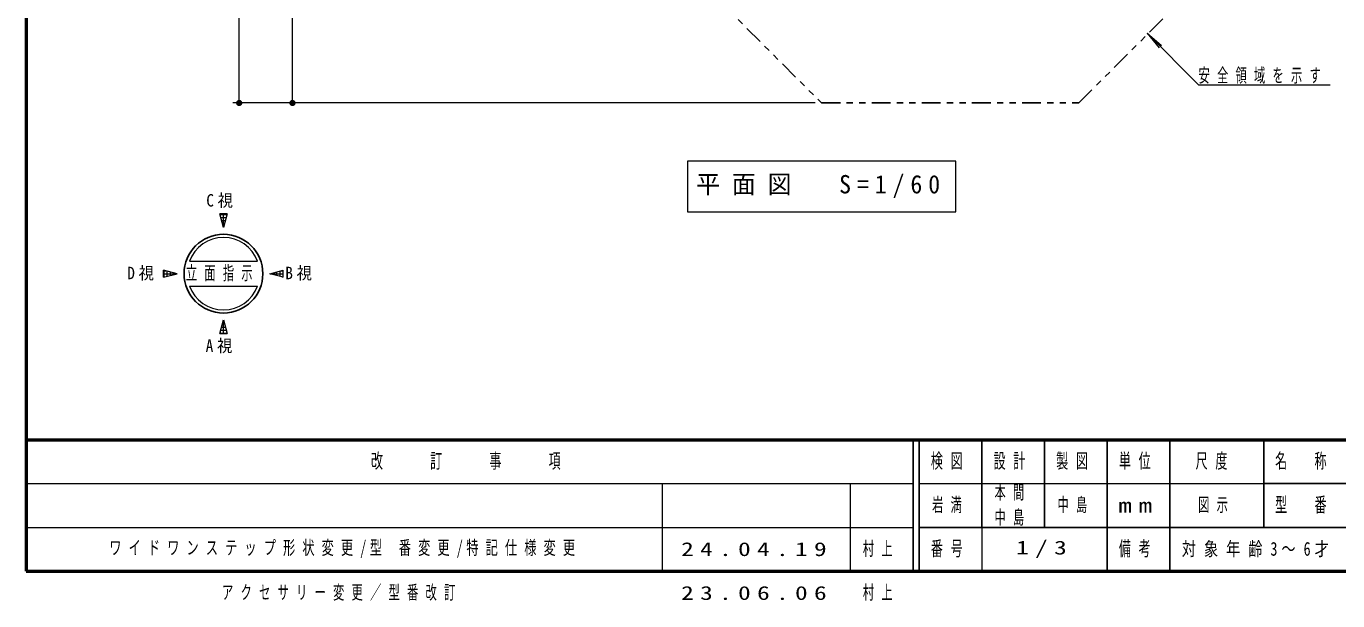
# Model space of a CAD drawing. Units: millimetres on the paper. Extents: x -385 to 0, y -594 to 267.
# Drawn here: x -385 to -175.7, y -4.7 to 87.1 of the extents above; entities that cross this region are included whole.
import ezdxf

# ---------------------------------------------------------------- set-up
doc = ezdxf.new("R2010")
doc.units = ezdxf.units.MM
doc.linetypes.add('USER3', pattern=[8, 3, -1, 1, -1, 1, -1])
doc.layers.add('LY_1', color=7, linetype='Continuous', lineweight=25)
doc.styles.add('ＭＳ ゴシック', font='')
doc.styles.get('ＭＳ ゴシック').set_extended_font_data('MS Gothic')

# ---------------------------------------------------------------- blocks, each defined once
blk = doc.blocks.new('filled_dot')
at = {"color": 0, "linetype": 'Continuous', "lineweight": -2, "const_width": 1.25}
blk.add_lwpolyline([(-0.625, 0, 1), (0.625, 0, 1)], format="xyb", close=True, dxfattribs=at)

msp = doc.modelspace()

# ---------------------------------------------------------------- linework, layer by layer
at = {"layer": 'LY_1', "lineweight": 50}
for p, q in [((-385, 267), (-385, 0)), ((-385, 21), (0, 21)), ((-385, 0), (0, 0))]:
    msp.add_line(p, q, dxfattribs=at)
at = {"layer": 'LY_1', "lineweight": 13}
for p, q in [((-351.019, 74.786), (-351.019, 229.366)), ((-342.517, 74.786), (-342.517, 108.119)), ((-206.151, 85.919), (-204.222, 83.62)), ((-206.151, 85.919), (-203.853, 83.99)), ((-197.941, 77.709), (-206.151, 85.919)), ((-197.941, 77.709), (-176.941, 77.709)), ((-259.089, 74.786), (-352.019, 74.786)), ((-259.089, 74.786), (-343.517, 74.786)), ((-279.489, 65.519), (-279.489, 57.386)), ((-236.689, 65.519), (-279.489, 65.519)), ((-236.689, 57.386), (-236.689, 65.519)), ((-352.956, 57.069), (-354.113, 57.069)), ((-353.534, 54.909), (-354.113, 57.069)), ((-354.095, 57), (-352.974, 57)), ((-354, 56.647), (-354, 57.069)), ((-352.956, 57.069), (-353.534, 54.909)), ((-353.5, 55.036), (-353.5, 57.069)), ((-353, 56.903), (-353, 57.069)), ((-279.489, 57.386), (-236.689, 57.386)), ((-353.961, 56.5), (-353.108, 56.5)), ((-353.827, 56), (-353.242, 56)), ((-353.693, 55.5), (-353.376, 55.5)), ((-353.559, 55), (-353.51, 55)), ((-358.963, 49.523), (-348.105, 49.523)), ((-363.08, 46.944), (-363.08, 48.102)), ((-360.92, 47.523), (-363.08, 48.102)), ((-363.08, 48), (-362.7, 48)), ((-363.08, 46.944), (-360.92, 47.523)), ((-363.08, 47.5), (-361.006, 47.5)), ((-363.08, 47), (-362.872, 47)), ((-363, 46.966), (-363, 48.08)), ((-362.5, 47.1), (-362.5, 47.946)), ((-362, 47.234), (-362, 47.812)), ((-361.5, 47.368), (-361.5, 47.678)), ((-361, 47.501), (-361, 47.544)), ((-346.149, 47.523), (-343.989, 48.102)), ((-343.989, 46.944), (-346.149, 47.523)), ((-346.063, 47.5), (-343.989, 47.5)), ((-346, 47.483), (-346, 47.563)), ((-345.5, 47.349), (-345.5, 47.697)), ((-345, 47.215), (-345, 47.831)), ((-344.5, 47.081), (-344.5, 47.965)), ((-344.368, 48), (-343.989, 48)), ((-344.197, 47), (-343.989, 47)), ((-344, 46.947), (-344, 48.099)), ((-343.989, 46.944), (-343.989, 48.102)), ((-358.963, 45.523), (-348.105, 45.523)), ((-354.113, 37.977), (-353.534, 40.137)), ((-353.571, 40), (-353.498, 40)), ((-353.534, 40.137), (-352.956, 37.977)), ((-353.5, 37.977), (-353.5, 40.009)), ((-354.113, 37.977), (-352.956, 37.977)), ((-354.107, 38), (-352.962, 38)), ((-354, 37.977), (-354, 38.399)), ((-353.973, 38.5), (-353.096, 38.5)), ((-353.839, 39), (-353.23, 39)), ((-353.705, 39.5), (-353.364, 39.5)), ((-353, 37.977), (-353, 38.143)), ((-385, 14), (-243.5, 14)), ((-283.5, 14), (-283.5, 0)), ((-253.5, 14), (-253.5, 0)), ((-242.5, 14), (-187.5, 14)), ((-385, 7), (-243.5, 7)), ((-232.5, 7), (-232.5, 0))]:
    msp.add_line(p, q, dxfattribs=at)
at = {"layer": 'LY_1'}
for p, q in [((-243.5, 21), (-243.5, 0)), ((-242.5, 21), (-242.5, 0)), ((-232.5, 21), (-232.5, 7)), ((-222.5, 21), (-222.5, 7)), ((-212.5, 21), (-212.5, 0)), ((-202.5, 21), (-202.5, 7)), ((-187.5, 21), (-187.5, 7)), ((-187.5, 14), (-70, 14)), ((-242.5, 7), (0, 7)), ((-202.5, 7), (-202.5, 0))]:
    msp.add_line(p, q, dxfattribs=at)
at = {"layer": 'LY_1', "linetype": 'USER3'}
msp.add_lwpolyline([(-183.367, 145.111), (-183.367, 207.513), (-205.219, 229.366), (-249.932, 229.366), (-272.426, 206.872), (-316.637, 206.872), (-334.21, 189.298), (-334.21, 137.643), (-316.637, 120.069), (-294.296, 120.069), (-275.662, 101.435), (-275.662, 92.359), (-258.089, 74.786), (-217.063, 74.786), (-199.489, 92.359), (-199.489, 128.988)], close=True, dxfattribs=at)
at = {"layer": 'LY_1'}
msp.add_circle((-353.534, 47.523), 6.286, dxfattribs=at)
at = {"layer": 'LY_1', "lineweight": 13}
for start, end in [(20.22325, 159.77675), (200.22325, 339.77675)]:
    msp.add_arc((-353.534, 47.523), 5.786, start, end, dxfattribs=at)

# ---------------------------------------------------------------- block references
at = {"layer": 'LY_1', "lineweight": 13, "xscale": 0.4, "yscale": 0.4, "rotation": 90}
for p in [(-351.019, 74.786), (-342.517, 74.786)]:
    msp.add_blockref('filled_dot', p, dxfattribs=at)

# ---------------------------------------------------------------- texts
at = {"layer": 'LY_1', "style": 'ＭＳ ゴシック'}
for s, insert, char_height, attachment_point in [('\\T1.64;\\W0.6;安全領域を示す', (-197.941, 77.859), 2.199, 7), ('\\T1.5;\\W0.95;平面図\u3000S=1/60', (-278.089, 61.452), 2.933, 4), ('\\T1.5;\\W0.9;C視', (-353.534, 59.129), 1.979, 5), ('\\T1.5;\\W0.9;D視', (-366.14, 47.523), 1.979, 5), ('\\T1.64;\\W0.6;立面指示', (-359.534, 47.523), 2.199, 4), ('\\T1.5;\\W0.9;B視', (-340.929, 47.523), 1.979, 5), ('\\T1.5;\\W0.9;A視', (-353.634, 35.917), 1.979, 5), ('\\T1.64;\\W0.6;改\u3000\u3000訂\u3000\u3000事\u3000\u3000項', (-314.25, 17.5), 2.346, 5), ('\\T1.64;\\W0.6;検図', (-237.5, 17.5), 2.346, 5), ('\\T1.64;\\W0.6;設計', (-227.5, 17.5), 2.346, 5), ('\\T1.64;\\W0.6;製図', (-217.5, 17.5), 2.346, 5), ('\\T1.64;\\W0.6;単位', (-207.5, 17.5), 2.346, 5), ('\\T1.64;\\W0.6;尺度', (-195.25, 17.5), 2.346, 5), ('\\T1.64;\\W0.6;名\u3000称', (-181, 17.5), 2.346, 5), ('\\T1.64;\\W0.6;本間', (-230.5, 12.5), 2.199, 4), ('\\T1.64;\\W0.6;岩満', (-237.5, 10.5), 2.199, 5), ('\\T1.64;\\W0.6;中島', (-217.5, 10.5), 2.199, 5), ('\\T1.5;\\W1.35;mm', (-207.5, 10.5), 2.346, 5), ('\\T1.64;\\W0.6;図示', (-198, 10.5), 2.199, 4), ('\\T1.64;\\W0.6;型\u3000番', (-181, 10.5), 2.346, 5), ('\\T1.64;\\W0.6;中島', (-230.5, 8.5), 2.199, 4), ('\\T1.58;\\W0.65;ワイドワンステップ形状変更/型\\~番変更/特記仕様変更', (-371.75, 3.5), 2.199, 4), ('\\T1.5;\\W1.35;24.04.19', (-280.5, 3.5), 2.199, 4), ('\\T1.64;\\W0.6;村上', (-251.5, 3.5), 2.199, 4), ('\\T1.64;\\W0.6;番号', (-237.5, 3.5), 2.346, 5), ('\\T1.5;\\W1.35;1/3', (-222.5, 3.5), 2.199, 5), ('\\T1.64;\\W0.6;備考', (-207.5, 3.5), 2.346, 5), ('\\T1.57;\\W0.75;対象年齢3～6才', (-188.238, 3.449), 2.199, 5), ('\\T1.64;\\W0.6;アクセサリー変更／型番改訂', (-353.75, -3.5), 2.199, 4), ('\\T1.64;\\W0.6;村上', (-251.5, -3.5), 2.199, 4), ('\\T1.5;\\W1.35;23.06.06', (-280.5, -3.5), 2.199, 4)]:
    msp.add_mtext(s, dxfattribs=dict(at, insert=insert, char_height=char_height, attachment_point=attachment_point))

doc.saveas('drawing.dxf')
